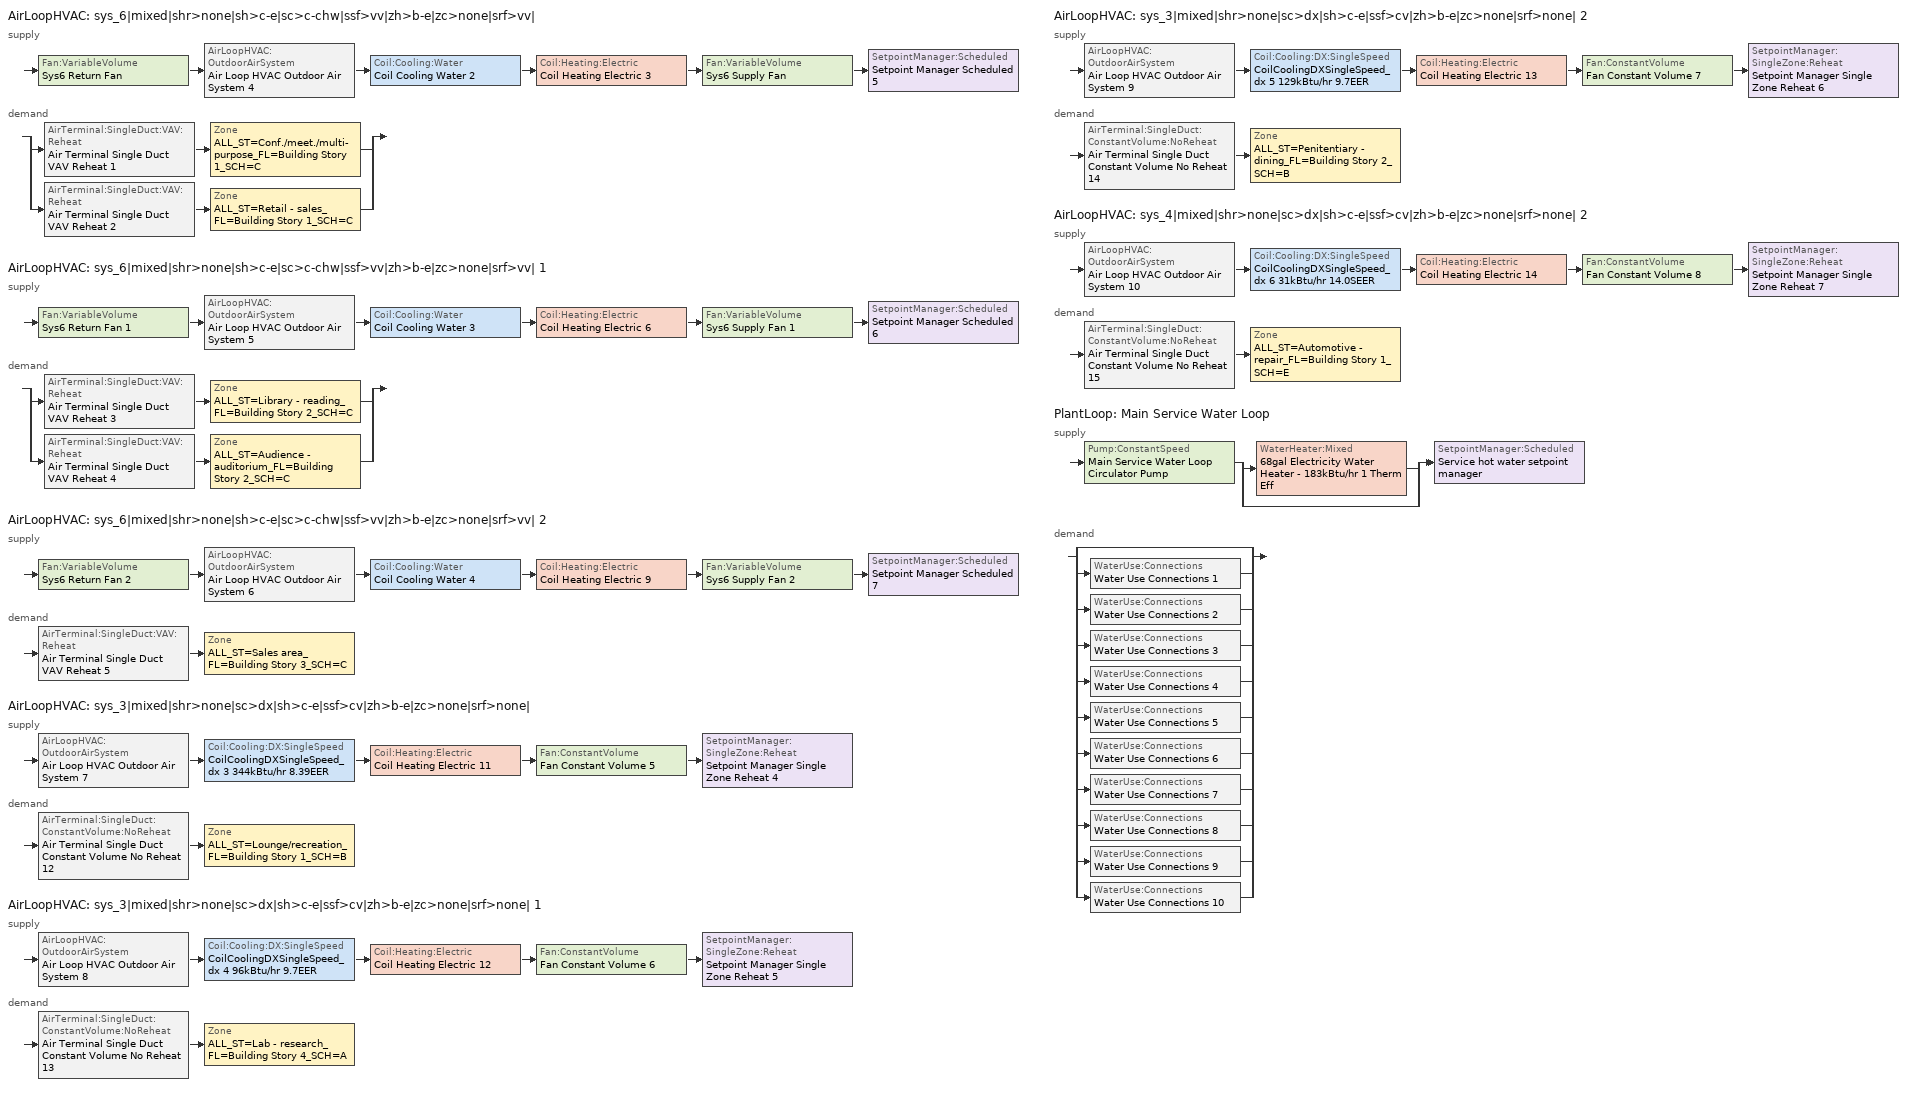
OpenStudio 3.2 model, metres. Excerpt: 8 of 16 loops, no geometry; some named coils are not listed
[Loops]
AirLoopHVAC 'sys_6|mixed|shr>none|sh>c-e|sc>c-chw|ssf>vv|zh>b-e|zc>none|srf>vv|'
 supply: Fan:VariableVolume 'Sys6 Return Fan' > AirLoopHVAC:OutdoorAirSystem 'Air Loop HVAC Outdoor Air System 4' > Coil:Cooling:Water 'Coil Cooling Water 2' > Coil:Heating:Electric 'Coil Heating Electric 3' > Fan:VariableVolume 'Sys6 Supply Fan' > SetpointManager:Scheduled 'Setpoint Manager Scheduled 5'
 demand: split
  | AirTerminal:SingleDuct:VAV:Reheat 'Air Terminal Single Duct VAV Reheat 1' > Zone 'ALL_ST=Conf./meet./multi-purpose_FL=Building Story 1_SCH=C'
  | AirTerminal:SingleDuct:VAV:Reheat 'Air Terminal Single Duct VAV Reheat 2' > Zone 'ALL_ST=Retail - sales_FL=Building Story 1_SCH=C'
AirLoopHVAC 'sys_6|mixed|shr>none|sh>c-e|sc>c-chw|ssf>vv|zh>b-e|zc>none|srf>vv| 1'
 supply: Fan:VariableVolume 'Sys6 Return Fan 1' > AirLoopHVAC:OutdoorAirSystem 'Air Loop HVAC Outdoor Air System 5' > Coil:Cooling:Water 'Coil Cooling Water 3' > Coil:Heating:Electric 'Coil Heating Electric 6' > Fan:VariableVolume 'Sys6 Supply Fan 1' > SetpointManager:Scheduled 'Setpoint Manager Scheduled 6'
 demand: split
  | AirTerminal:SingleDuct:VAV:Reheat 'Air Terminal Single Duct VAV Reheat 3' > Zone 'ALL_ST=Library - reading_FL=Building Story 2_SCH=C'
  | AirTerminal:SingleDuct:VAV:Reheat 'Air Terminal Single Duct VAV Reheat 4' > Zone 'ALL_ST=Audience - auditorium_FL=Building Story 2_SCH=C'
AirLoopHVAC 'sys_6|mixed|shr>none|sh>c-e|sc>c-chw|ssf>vv|zh>b-e|zc>none|srf>vv| 2'
 supply: Fan:VariableVolume 'Sys6 Return Fan 2' > AirLoopHVAC:OutdoorAirSystem 'Air Loop HVAC Outdoor Air System 6' > Coil:Cooling:Water 'Coil Cooling Water 4' > Coil:Heating:Electric 'Coil Heating Electric 9' > Fan:VariableVolume 'Sys6 Supply Fan 2' > SetpointManager:Scheduled 'Setpoint Manager Scheduled 7'
 demand: AirTerminal:SingleDuct:VAV:Reheat 'Air Terminal Single Duct VAV Reheat 5' > Zone 'ALL_ST=Sales area_FL=Building Story 3_SCH=C'
AirLoopHVAC 'sys_3|mixed|shr>none|sc>dx|sh>c-e|ssf>cv|zh>b-e|zc>none|srf>none|'
 supply: AirLoopHVAC:OutdoorAirSystem 'Air Loop HVAC Outdoor Air System 7' > Coil:Cooling:DX:SingleSpeed 'CoilCoolingDXSingleSpeed_dx 3 344kBtu/hr 8.39EER' > Coil:Heating:Electric 'Coil Heating Electric 11' > Fan:ConstantVolume 'Fan Constant Volume 5' > SetpointManager:SingleZone:Reheat 'Setpoint Manager Single Zone Reheat 4'
 demand: AirTerminal:SingleDuct:ConstantVolume:NoReheat 'Air Terminal Single Duct Constant Volume No Reheat 12' > Zone 'ALL_ST=Lounge/recreation_FL=Building Story 1_SCH=B'
AirLoopHVAC 'sys_3|mixed|shr>none|sc>dx|sh>c-e|ssf>cv|zh>b-e|zc>none|srf>none| 1'
 supply: AirLoopHVAC:OutdoorAirSystem 'Air Loop HVAC Outdoor Air System 8' > Coil:Cooling:DX:SingleSpeed 'CoilCoolingDXSingleSpeed_dx 4 96kBtu/hr 9.7EER' > Coil:Heating:Electric 'Coil Heating Electric 12' > Fan:ConstantVolume 'Fan Constant Volume 6' > SetpointManager:SingleZone:Reheat 'Setpoint Manager Single Zone Reheat 5'
 demand: AirTerminal:SingleDuct:ConstantVolume:NoReheat 'Air Terminal Single Duct Constant Volume No Reheat 13' > Zone 'ALL_ST=Lab - research_FL=Building Story 4_SCH=A'
AirLoopHVAC 'sys_3|mixed|shr>none|sc>dx|sh>c-e|ssf>cv|zh>b-e|zc>none|srf>none| 2'
 supply: AirLoopHVAC:OutdoorAirSystem 'Air Loop HVAC Outdoor Air System 9' > Coil:Cooling:DX:SingleSpeed 'CoilCoolingDXSingleSpeed_dx 5 129kBtu/hr 9.7EER' > Coil:Heating:Electric 'Coil Heating Electric 13' > Fan:ConstantVolume 'Fan Constant Volume 7' > SetpointManager:SingleZone:Reheat 'Setpoint Manager Single Zone Reheat 6'
 demand: AirTerminal:SingleDuct:ConstantVolume:NoReheat 'Air Terminal Single Duct Constant Volume No Reheat 14' > Zone 'ALL_ST=Penitentiary - dining_FL=Building Story 2_SCH=B'
AirLoopHVAC 'sys_4|mixed|shr>none|sc>dx|sh>c-e|ssf>cv|zh>b-e|zc>none|srf>none| 2'
 supply: AirLoopHVAC:OutdoorAirSystem 'Air Loop HVAC Outdoor Air System 10' > Coil:Cooling:DX:SingleSpeed 'CoilCoolingDXSingleSpeed_dx 6 31kBtu/hr 14.0SEER' > Coil:Heating:Electric 'Coil Heating Electric 14' > Fan:ConstantVolume 'Fan Constant Volume 8' > SetpointManager:SingleZone:Reheat 'Setpoint Manager Single Zone Reheat 7'
 demand: AirTerminal:SingleDuct:ConstantVolume:NoReheat 'Air Terminal Single Duct Constant Volume No Reheat 15' > Zone 'ALL_ST=Automotive - repair_FL=Building Story 1_SCH=E'
PlantLoop 'Main Service Water Loop'
 supply: Pump:ConstantSpeed 'Main Service Water Loop Circulator Pump' > split
  | WaterHeater:Mixed '68gal Electricity Water Heater - 183kBtu/hr 1 Therm Eff'
  | bypass
  join > SetpointManager:Scheduled 'Service hot water setpoint manager'
 demand: split
  | bypass
  | WaterUse:Connections 'Water Use Connections 1'
  | WaterUse:Connections 'Water Use Connections 2'
  | WaterUse:Connections 'Water Use Connections 3'
  | WaterUse:Connections 'Water Use Connections 4'
  | WaterUse:Connections 'Water Use Connections 5'
  | WaterUse:Connections 'Water Use Connections 6'
  | WaterUse:Connections 'Water Use Connections 7'
  | WaterUse:Connections 'Water Use Connections 8'
  | WaterUse:Connections 'Water Use Connections 9'
  | WaterUse:Connections 'Water Use Connections 10'
[Sizing:Zone] Zone Cooling Design Supply Air Temperature Input Method=TemperatureDifference; Zone Cooling Design Supply Air Temperature {C}=14; Zone Cooling Design Supply Air Temperature Difference {deltaC}=11; Zone Heating Design Supply Air Temperature Input Method=TemperatureDifference; Zone Heating Design Supply Air Temperature {C}=40; Zone Heating Design Supply Air Temperature Difference {deltaC}=21; Zone Cooling Design Supply Air Humidity Ratio {kg-H2O/kg-air}=0.0085; Zone Heating Design Supply Air Humidity Ratio {kg-H2O/kg-air}=0.008; Zone Heating Sizing Factor=1.3; Zone Cooling Sizing Factor=1.1; Cooling Design Air Flow Method=DesignDay; Heating Design Air Flow Method=DesignDay; Account for Dedicated Outdoor Air System=No; Dedicated Outdoor Air System Control Strategy=NeutralSupplyAir; Dedicated Outdoor Air Low Setpoint Temperature for Design {C}=autosize; Dedicated Outdoor Air High Setpoint Temperature for Design {C}=autosize
ALL_ST=Retail - sales_FL=Building Story 1_SCH=C; ALL_ST=Lounge/recreation_FL=Building Story 1_SCH=B; ALL_ST=Automotive - repair_FL=Building Story 1_SCH=E; ALL_ST=Sales area_FL=Building Story 3_SCH=C; ALL_ST=Conf./meet./multi-purpose_FL=Building Story 1_SCH=C; ALL_ST=Lab - research_FL=Building Story 4_SCH=A; ALL_ST=Library - reading_FL=Building Story 2_SCH=C; ALL_ST=Penitentiary - dining_FL=Building Story 2_SCH=B; ALL_ST=Audience - auditorium_FL=Building Story 2_SCH=C
[Zone equipment]
ALL_ST=Retail - sales_FL=Building Story 1_SCH=C: Zone HVAC Baseboard Convective Electric 12, Air Terminal Single Duct VAV Reheat 2
ALL_ST=Lounge/recreation_FL=Building Story 1_SCH=B: Zone HVAC Baseboard Convective Electric 16, Air Terminal Single Duct Constant Volume No Reheat 12
ALL_ST=Automotive - repair_FL=Building Story 1_SCH=E: Zone HVAC Baseboard Convective Electric 19, Air Terminal Single Duct Constant Volume No Reheat 15
ALL_ST=Sales area_FL=Building Story 3_SCH=C: Zone HVAC Baseboard Convective Electric 15, Air Terminal Single Duct VAV Reheat 5
ALL_ST=Conf./meet./multi-purpose_FL=Building Story 1_SCH=C: Zone HVAC Baseboard Convective Electric 11, Air Terminal Single Duct VAV Reheat 1
ALL_ST=Lab - research_FL=Building Story 4_SCH=A: Zone HVAC Baseboard Convective Electric 17, Air Terminal Single Duct Constant Volume No Reheat 13
ALL_ST=Library - reading_FL=Building Story 2_SCH=C: Zone HVAC Baseboard Convective Electric 13, Air Terminal Single Duct VAV Reheat 3
ALL_ST=Penitentiary - dining_FL=Building Story 2_SCH=B: Zone HVAC Baseboard Convective Electric 18, Air Terminal Single Duct Constant Volume No Reheat 14
ALL_ST=Audience - auditorium_FL=Building Story 2_SCH=C: Zone HVAC Baseboard Convective Electric 14, Air Terminal Single Duct VAV Reheat 4
[PlantLoop]
Main Service Water Loop: Glycol Concentration=0; Maximum Loop Temperature {C}=60; Minimum Loop Temperature {C}=10; Plant Loop Volume {m3}=Autocalculate; Load Distribution Scheme=Optimal
[Sizing:Plant]
Main Service Water Loop: Loop Type=Heating; Design Loop Exit Temperature {C}=60; Loop Design Temperature Difference {deltaC}=5; Sizing Option=NonCoincident; Zone Timesteps in Averaging Window=1; Coincident Sizing Factor Mode=None
[AirLoopHVAC] Design Supply Air Flow Rate {m3/s}=autosize; Design Return Air Flow Fraction of Supply Air Flow=1
Name | Availability Schedule
sys_6|mixed|shr>none|sh>c-e|sc>c-chw|ssf>vv|zh>b-e|zc>none|srf>vv| | sys_6|mixed|shr>none|sh>c-e|sc>c-chw|ssf>vv|zh>b-e|zc>none|srf>vv| Occ Sch
sys_6|mixed|shr>none|sh>c-e|sc>c-chw|ssf>vv|zh>b-e|zc>none|srf>vv| 1 | sys_6|mixed|shr>none|sh>c-e|sc>c-chw|ssf>vv|zh>b-e|zc>none|srf>vv| 1 Occ Sch
sys_6|mixed|shr>none|sh>c-e|sc>c-chw|ssf>vv|zh>b-e|zc>none|srf>vv| 2 | sys_6|mixed|shr>none|sh>c-e|sc>c-chw|ssf>vv|zh>b-e|zc>none|srf>vv| 2 Occ Sch
sys_3|mixed|shr>none|sc>dx|sh>c-e|ssf>cv|zh>b-e|zc>none|srf>none| | sys_3|mixed|shr>none|sc>dx|sh>c-e|ssf>cv|zh>b-e|zc>none|srf>none| Occ Sch
sys_3|mixed|shr>none|sc>dx|sh>c-e|ssf>cv|zh>b-e|zc>none|srf>none| 1 | sys_3|mixed|shr>none|sc>dx|sh>c-e|ssf>cv|zh>b-e|zc>none|srf>none| 1 Occ Sch
sys_3|mixed|shr>none|sc>dx|sh>c-e|ssf>cv|zh>b-e|zc>none|srf>none| 2 | sys_3|mixed|shr>none|sc>dx|sh>c-e|ssf>cv|zh>b-e|zc>none|srf>none| 2 Occ Sch
sys_4|mixed|shr>none|sc>dx|sh>c-e|ssf>cv|zh>b-e|zc>none|srf>none| 2 | sys_4|mixed|shr>none|sc>dx|sh>c-e|ssf>cv|zh>b-e|zc>none|srf>none| 2 Occ Sch
[Sizing:System] Type of Load to Size On=Sensible; Design Outdoor Air Flow Rate {m3/s}=Autosize; Preheat Design Temperature {C}=7; Preheat Design Humidity Ratio {kg-H2O/kg-Air}=0.008; Precool Design Humidity Ratio {kg-H2O/kg-Air}=0.008; Central Cooling Design Supply Air Temperature {C}=13; Sizing Option=NonCoincident; 100% Outdoor Air in Cooling=No; 100% Outdoor Air in Heating=No; Central Cooling Design Supply Air Humidity Ratio {kg-H2O/kg-Air}=0.0085; Central Heating Design Supply Air Humidity Ratio {kg-H2O/kg-Air}=0.008; Cooling Design Air Flow Method=DesignDay; Cooling Design Air Flow Rate {m3/s}=0; Heating Design Air Flow Method=DesignDay; Heating Design Air Flow Rate {m3/s}=0; System Outdoor Air Method=ZoneSum; Zone Maximum Outdoor Air Fraction=1; Cooling Supply Air Flow Rate Per Floor Area {m3/s-m2}=0.00996765; Cooling Fraction of Autosized Cooling Supply Air Flow Rate=1; Cooling Supply Air Flow Rate Per Unit Cooling Capacity {m3/s-W}=3.94755e-05; Heating Supply Air Flow Rate Per Floor Area {m3/s-m2}=0.00996765; Heating Fraction of Autosized Heating Supply Air Flow Rate=1; Heating Fraction of Autosized Cooling Supply Air Flow Rate=1; Heating Supply Air Flow Rate Per Unit Heating Capacity {m3/s-W}=3.15882e-05; Cooling Design Capacity Method=CoolingDesignCapacity; Cooling Design Capacity {W}=autosize; Cooling Design Capacity Per Floor Area {W/m2}=234.7; Fraction of Autosized Cooling Design Capacity=1; Heating Design Capacity Method=HeatingDesignCapacity; Heating Design Capacity {W}=autosize; Heating Design Capacity Per Floor Area {W/m2}=157; Fraction of Autosized Heating Design Capacity=1; Central Cooling Capacity Control Method=OnOff
Name | Central Heating Maximum System Air Flow Ratio | Precool Design Temperature {C} | Central Heating Design Supply Air Temperature {C}
sys_6|mixed|shr>none|sh>c-e|sc>c-chw|ssf>vv|zh>b-e|zc>none|srf>vv|; sys_6|mixed|shr>none|sh>c-e|sc>c-chw|ssf>vv|zh>b-e|zc>none|srf>vv| 1; sys_6|mixed|shr>none|sh>c-e|sc>c-chw|ssf>vv|zh>b-e|zc>none|srf>vv| 2 | 0.3 | 12.8 | 13.1
sys_3|mixed|shr>none|sc>dx|sh>c-e|ssf>cv|zh>b-e|zc>none|srf>none|; sys_3|mixed|shr>none|sc>dx|sh>c-e|ssf>cv|zh>b-e|zc>none|srf>none| 1; sys_3|mixed|shr>none|sc>dx|sh>c-e|ssf>cv|zh>b-e|zc>none|srf>none| 2; sys_4|mixed|shr>none|sc>dx|sh>c-e|ssf>cv|zh>b-e|zc>none|srf>none| 2 | 1 | 13 | 43
[Fan:ConstantVolume] Availability Schedule=Always On Discrete; Fan Total Efficiency=0.39975; Pressure Rise {Pa}=640; Maximum Flow Rate {m3/s}=AutoSize; Motor Efficiency=0.615
Fan Constant Volume 5; Fan Constant Volume 6; Fan Constant Volume 7; Fan Constant Volume 8
[Coil:Cooling:DX:SingleSpeed] Availability Schedule=Always On Discrete; Rated Total Cooling Capacity {W}=autosize; Rated Sensible Heat Ratio=autosize; Rated Air Flow Rate {m3/s}=autosize; Rated Evaporator Fan Power Per Volume Flow Rate {W/(m3/s)}=773.3; Total Cooling Capacity Function of Temperature Curve=DXCOOL-NECB2011-REF-CAPFT; Total Cooling Capacity Function of Flow Fraction Curve=DXCOOL-NECB2011-REF-CAPFFLOW; Energy Input Ratio Function of Temperature Curve=DXCOOL-NECB2011-REF-COOLEIRFT; Energy Input Ratio Function of Flow Fraction Curve=DXCOOL-NECB2011-REF-COOLEIRFFLOW; Part Load Fraction Correlation Curve=DXCOOL-NECB2011-REF-COOLPLFFPLR; Minimum Outdoor Dry-Bulb Temperature for Compressor Operation {C}=-25; Condenser Type=AirCooled; Evaporative Condenser Effectiveness=0; Evaporative Condenser Air Flow Rate {m3/s}=Autosize; Evaporative Condenser Pump Rated Power Consumption {W}=Autosize; Crankcase Heater Capacity {W}=0; Maximum Outdoor Dry-Bulb Temperature for Crankcase Heater Operation {C}=0; Basin Heater Capacity {W/K}=0; Basin Heater Setpoint Temperature {C}=10
Name | Rated COP {W/W}
CoilCoolingDXSingleSpeed_dx 3 344kBtu/hr 8.39EER | 2.92983
CoilCoolingDXSingleSpeed_dx 4 96kBtu/hr 9.7EER; CoilCoolingDXSingleSpeed_dx 5 129kBtu/hr 9.7EER | 3.36599
CoilCoolingDXSingleSpeed_dx 6 31kBtu/hr 14.0SEER | 4.11713
[Coil:Heating:Electric] Availability Schedule=Always On Discrete
Coil Heating Electric 3; Coil Heating Electric 4; Coil Heating Electric 5; Coil Heating Electric 6; Coil Heating Electric 7; Coil Heating Electric 8; Coil Heating Electric 9; Coil Heating Electric 10; Coil Heating Electric 11; Coil Heating Electric 12; Coil Heating Electric 13; Coil Heating Electric 14
[Controller:OutdoorAir] Minimum Outdoor Air Flow Rate {m3/s}=autosize; Maximum Outdoor Air Flow Rate {m3/s}=Autosize; Economizer Control Action Type=ModulateFlow; Lockout Type=NoLockout; Minimum Limit Type=FixedMinimum; High Humidity Control=No; Heat Recovery Bypass Control Type=BypassWhenWithinEconomizerLimits
Name | Economizer Control Type | Minimum Outdoor Air Schedule | Controller Mechanical Ventilation | Economizer Maximum Limit Dry-Bulb Temperature {C} | Economizer Maximum Limit Enthalpy {J/kg} | Economizer Minimum Limit Dry-Bulb Temperature {C}
Controller Outdoor Air 4 | DifferentialEnthalpy | sys_6|mixed|shr>none|sh>c-e|sc>c-chw|ssf>vv|zh>b-e|zc>none|srf>vv| Occ Sch | Controller Mechanical Ventilation 4
Controller Outdoor Air 5 | DifferentialEnthalpy | sys_6|mixed|shr>none|sh>c-e|sc>c-chw|ssf>vv|zh>b-e|zc>none|srf>vv| 1 Occ Sch | Controller Mechanical Ventilation 5
Controller Outdoor Air 6 | NoEconomizer | sys_6|mixed|shr>none|sh>c-e|sc>c-chw|ssf>vv|zh>b-e|zc>none|srf>vv| 2 Occ Sch | Controller Mechanical Ventilation 6 | 28 | 64000 | -100
Controller Outdoor Air 7 | DifferentialEnthalpy | sys_3|mixed|shr>none|sc>dx|sh>c-e|ssf>cv|zh>b-e|zc>none|srf>none| Occ Sch | Controller Mechanical Ventilation 7
Controller Outdoor Air 8 | DifferentialEnthalpy | sys_3|mixed|shr>none|sc>dx|sh>c-e|ssf>cv|zh>b-e|zc>none|srf>none| 1 Occ Sch | Controller Mechanical Ventilation 8
Controller Outdoor Air 9 | DifferentialEnthalpy | sys_3|mixed|shr>none|sc>dx|sh>c-e|ssf>cv|zh>b-e|zc>none|srf>none| 2 Occ Sch | Controller Mechanical Ventilation 9
Controller Outdoor Air 10 | NoEconomizer | sys_4|mixed|shr>none|sc>dx|sh>c-e|ssf>cv|zh>b-e|zc>none|srf>none| 2 Occ Sch | Controller Mechanical Ventilation 10 | 28 | 64000 | -100
[Controller:MechanicalVentilation] Availability Schedule=Always On Discrete; System Outdoor Air Method=ZoneSum
Controller Mechanical Ventilation 4; Controller Mechanical Ventilation 5; Controller Mechanical Ventilation 6; Controller Mechanical Ventilation 7; Controller Mechanical Ventilation 8; Controller Mechanical Ventilation 9; Controller Mechanical Ventilation 10
[AirLoopHVAC:OutdoorAirSystem]
Name | Controller
Air Loop HVAC Outdoor Air System 4 | Controller Outdoor Air 4
Air Loop HVAC Outdoor Air System 5 | Controller Outdoor Air 5
Air Loop HVAC Outdoor Air System 6 | Controller Outdoor Air 6
Air Loop HVAC Outdoor Air System 7 | Controller Outdoor Air 7
Air Loop HVAC Outdoor Air System 8 | Controller Outdoor Air 8
Air Loop HVAC Outdoor Air System 9 | Controller Outdoor Air 9
Air Loop HVAC Outdoor Air System 10 | Controller Outdoor Air 10
[SetpointManager:SingleZone:Reheat] Minimum Supply Air Temperature {C}=13; Maximum Supply Air Temperature {C}=43
Name | Control Zone
Setpoint Manager Single Zone Reheat 4 | ALL_ST=Lounge/recreation_FL=Building Story 1_SCH=B
Setpoint Manager Single Zone Reheat 5 | ALL_ST=Lab - research_FL=Building Story 4_SCH=A
Setpoint Manager Single Zone Reheat 6 | ALL_ST=Penitentiary - dining_FL=Building Story 2_SCH=B
Setpoint Manager Single Zone Reheat 7 | ALL_ST=Automotive - repair_FL=Building Story 1_SCH=E
[ZoneHVAC:Baseboard:Convective:Electric] Availability Schedule=Always On Discrete; Nominal Capacity {W}=autosize; Efficiency=1
Zone HVAC Baseboard Convective Electric 11; Zone HVAC Baseboard Convective Electric 12; Zone HVAC Baseboard Convective Electric 13; Zone HVAC Baseboard Convective Electric 14; Zone HVAC Baseboard Convective Electric 15; Zone HVAC Baseboard Convective Electric 16; Zone HVAC Baseboard Convective Electric 17; Zone HVAC Baseboard Convective Electric 18; Zone HVAC Baseboard Convective Electric 19
[AirTerminal:SingleDuct:ConstantVolume:NoReheat] Availability Schedule=Always On Discrete; Maximum Air Flow Rate {m3/s}=AutoSize
Air Terminal Single Duct Constant Volume No Reheat 12; Air Terminal Single Duct Constant Volume No Reheat 13; Air Terminal Single Duct Constant Volume No Reheat 14; Air Terminal Single Duct Constant Volume No Reheat 15
[SetpointManager:Scheduled] Control Variable=Temperature
Name | Schedule
Setpoint Manager Scheduled 5 | Supply Air Temp
Setpoint Manager Scheduled 6 | Supply Air Temp 1
Setpoint Manager Scheduled 7 | Supply Air Temp 2
Service hot water setpoint manager | Service Water Loop Temp - 140F
[Pump:ConstantSpeed]
Main Service Water Loop Circulator Pump: Rated Flow Rate {m3/s}=autosize; Rated Pump Head {Pa}=145771; Rated Power Consumption {W}=autosize; Motor Efficiency=0.7; Fraction of Motor Inefficiencies to Fluid Stream=0; Pump Control Type=Intermittent; Design Power Sizing Method=PowerPerFlowPerPressure; Design Electric Power per Unit Flow Rate {W/(m3/s)}=348701.1; Design Shaft Power per Unit Flow Rate per Unit Head {W-s/m3-Pa}=1.28205
[Fan:VariableVolume] Availability Schedule=Always On Discrete; Maximum Flow Rate {m3/s}=Autosize; Fan Power Minimum Flow Rate Input Method=Fraction; Fan Power Minimum Flow Fraction=0.68; Fan Power Minimum Air Flow Rate {m3/s}=0; Motor In Airstream Fraction=1; Fan Power Coefficient 1=-2.4176; Fan Power Coefficient 2=9.5874; Fan Power Coefficient 3=-11.559; Fan Power Coefficient 4=5.4009; Fan Power Coefficient 5=0
Name | Fan Total Efficiency | Pressure Rise {Pa} | Motor Efficiency
Sys6 Supply Fan; Sys6 Supply Fan 1; Sys6 Supply Fan 2 | 0.549965 | 1000 | 0.8461
Sys6 Return Fan; Sys6 Return Fan 1; Sys6 Return Fan 2 | 0.299975 | 250 | 0.4615
[AirTerminal:SingleDuct:VAV:Reheat] Availability Schedule=Always On Discrete; Maximum Air Flow Rate {m3/s}=AutoSize; Zone Minimum Air Flow Input Method=Constant; Constant Minimum Air Flow Fraction=0.3; Maximum Hot Water or Steam Flow Rate {m3/s}=AutoSize; Minimum Hot Water or Steam Flow Rate {m3/s}=0; Convergence Tolerance=0.001; Damper Heating Action=Normal; Maximum Flow per Zone Floor Area During Reheat {m3/s-m2}=AutoSize; Maximum Reheat Air Temperature {C}=43; Control For Outdoor Air=No
Name | Fixed Minimum Air Flow Rate {m3/s} | Reheat Coil | Maximum Flow Fraction During Reheat
Air Terminal Single Duct VAV Reheat 1 | 0.9 | Coil Heating Electric 4 | 0.5
Air Terminal Single Duct VAV Reheat 2 | 0.6 | Coil Heating Electric 5 | 0.5
Air Terminal Single Duct VAV Reheat 3 | 0.8 | Coil Heating Electric 7 | 0.5
Air Terminal Single Duct VAV Reheat 4 | 0.6 | Coil Heating Electric 8 | 0.5
Air Terminal Single Duct VAV Reheat 5 | 0.6 | Coil Heating Electric 10 | AutoSize
[WaterHeater:Mixed]
68gal Electricity Water Heater - 183kBtu/hr 1 Therm Eff: Tank Volume {m3}=0.256093; Setpoint Temperature Schedule=Service Water Loop Temp - 140F; Deadband Temperature Difference {deltaC}=2; Maximum Temperature Limit {C}=60; Heater Control Type=Cycle; Heater Maximum Capacity {W}=53540.1; Heater Fuel Type=Electricity; Heater Thermal Efficiency=1; Off Cycle Parasitic Fuel Consumption Rate {W}=39.0677; Off Cycle Parasitic Fuel Type=Electricity; Off Cycle Parasitic Heat Fraction to Tank=0.8; On Cycle Parasitic Fuel Consumption Rate {W}=39.0677; On Cycle Parasitic Fuel Type=Electricity; On Cycle Parasitic Heat Fraction to Tank=0; Ambient Temperature Indicator=Schedule; Ambient Temperature Schedule=Water Heater Ambient Temp Schedule - 70.0f; Off Cycle Loss Coefficient to Ambient Temperature {W/K}=2.32021; On Cycle Loss Coefficient to Ambient Temperature {W/K}=2.32021; Use Side Effectiveness=1; Source Side Effectiveness=1; Use Side Design Flow Rate {m3/s}=autosize; Source Side Design Flow Rate {m3/s}=autosize; Indirect Water Heating Recovery Time {hr}=1.5; Source Side Flow Control Mode=IndirectHeatPrimarySetpoint
[WaterHeater:Sizing]
68gal Electricity Water Heater - 183kBtu/hr 1 Therm Eff: Design Mode=PeakDraw; Time Storage Can Meet Peak Draw {hr}=0.538503; Time for Tank Recovery {hr}=0; Nominal Tank Volume for Autosizing Plant Connections {m3}=1
[WaterUse:Connections] Drain Water Heat Exchanger Type=None; Drain Water Heat Exchanger Destination=Plant
Name | Water Use Equipment Name 1
Water Use Connections 1 | Space 00 Service Water Use 0.02gal/min
Water Use Connections 2 | Space 10 Service Water Use 0.02gal/min
Water Use Connections 3 | Space 11 Service Water Use 0.35gal/min
Water Use Connections 4 | Space 16 Service Water Use 0.03gal/min
Water Use Connections 5 | Space 17 Service Water Use 0.2gal/min
Water Use Connections 6 | Space 22 Service Water Use 0.15gal/min
Water Use Connections 7 | Space 23 Service Water Use 0.15gal/min
Water Use Connections 8 | Space 24 Service Water Use 0.31gal/min
Water Use Connections 9 | Space 30 Service Water Use 0.03gal/min
Water Use Connections 10 | Space 40 Service Water Use 0.23gal/min
[WaterUse:Equipment:Definition]
Name | Peak Flow Rate {m3/s} | Target Temperature Schedule | Sensible Fraction Schedule | Latent Fraction Schedule
Space 00 Service Water Use Def 0.02gal/min | 1.05027e-06 | Schedule Ruleset 5 | Schedule Ruleset 3 | Schedule Ruleset 4
Space 10 Service Water Use Def 0.02gal/min | 1.57228e-06 | Schedule Ruleset 8 | Schedule Ruleset 6 | Schedule Ruleset 7
Space 11 Service Water Use Def 0.35gal/min | 2.18336e-05 | Schedule Ruleset 11 | Schedule Ruleset 9 | Schedule Ruleset 10
Space 16 Service Water Use Def 0.03gal/min | 2.1447e-06 | Schedule Ruleset 14 | Schedule Ruleset 12 | Schedule Ruleset 13
Space 17 Service Water Use Def 0.2gal/min | 1.29174e-05 | Schedule Ruleset 17 | Schedule Ruleset 15 | Schedule Ruleset 16
Space 22 Service Water Use Def 0.15gal/min | 9.68271e-06 | Schedule Ruleset 20 | Schedule Ruleset 18 | Schedule Ruleset 19
Space 23 Service Water Use Def 0.15gal/min | 9.6408e-06 | Schedule Ruleset 23 | Schedule Ruleset 21 | Schedule Ruleset 22
Space 24 Service Water Use Def 0.31gal/min | 1.93289e-05 | Schedule Ruleset 26 | Schedule Ruleset 24 | Schedule Ruleset 25
Space 30 Service Water Use Def 0.03gal/min | 2.1447e-06 | Schedule Ruleset 29 | Schedule Ruleset 27 | Schedule Ruleset 28
Space 40 Service Water Use Def 0.23gal/min | 1.45241e-05 | Schedule Ruleset 32 | Schedule Ruleset 30 | Schedule Ruleset 31
[WaterUse:Equipment]
Name | Water Use Equipment Definition | Space | Flow Rate Fraction Schedule
Space 00 Service Water Use 0.02gal/min | Space 00 Service Water Use Def 0.02gal/min | Space 00 | NECB-A-Service Water Heating
Space 10 Service Water Use 0.02gal/min | Space 10 Service Water Use Def 0.02gal/min | Space 10 | NECB-E-Service Water Heating
Space 11 Service Water Use 0.35gal/min | Space 11 Service Water Use Def 0.35gal/min | Space 11 | NECB-C-Service Water Heating
Space 16 Service Water Use 0.03gal/min | Space 16 Service Water Use Def 0.03gal/min | Space 16 | NECB-C-Service Water Heating
Space 17 Service Water Use 0.2gal/min | Space 17 Service Water Use Def 0.2gal/min | Space 17 | NECB-B-Service Water Heating
Space 22 Service Water Use 0.15gal/min | Space 22 Service Water Use Def 0.15gal/min | Space 22 | NECB-C-Service Water Heating
Space 23 Service Water Use 0.15gal/min | Space 23 Service Water Use Def 0.15gal/min | Space 23 | NECB-C-Service Water Heating
Space 24 Service Water Use 0.31gal/min | Space 24 Service Water Use Def 0.31gal/min | Space 24 | NECB-B-Service Water Heating
Space 30 Service Water Use 0.03gal/min | Space 30 Service Water Use Def 0.03gal/min | Space 30 | NECB-C-Service Water Heating
Space 40 Service Water Use 0.23gal/min | Space 40 Service Water Use Def 0.23gal/min | Space 40 | NECB-A-Service Water Heating
[Schedule:Ruleset]
Supply Air Temp: Default Day Schedule=Supply Air Temp Default
Supply Air Temp 1: Default Day Schedule=Supply Air Temp Default 1
Supply Air Temp 2: Default Day Schedule=Supply Air Temp Default 2
Service Water Loop Temp - 140F: Default Day Schedule=Service Water Loop Temp - 140F Default
Water Heater Ambient Temp Schedule - 70.0f: Default Day Schedule=Water Heater Ambient Temp Schedule - 70.0f Default
Schedule Ruleset 3: Default Day Schedule=Schedule Day 11
Schedule Ruleset 4: Default Day Schedule=Schedule Day 12
Schedule Ruleset 5: Default Day Schedule=Schedule Day 13
NECB-A-Service Water Heating: Default Day Schedule=NECB-A-Service Water Heating Default
Schedule Ruleset 6: Default Day Schedule=Schedule Day 14
Schedule Ruleset 7: Default Day Schedule=Schedule Day 15
Schedule Ruleset 8: Default Day Schedule=Schedule Day 16
NECB-E-Service Water Heating: Default Day Schedule=NECB-E-Service Water Heating Default
Schedule Ruleset 9: Default Day Schedule=Schedule Day 17
Schedule Ruleset 10: Default Day Schedule=Schedule Day 18
Schedule Ruleset 11: Default Day Schedule=Schedule Day 19
NECB-C-Service Water Heating: Default Day Schedule=NECB-C-Service Water Heating Default
Schedule Ruleset 12: Default Day Schedule=Schedule Day 20
Schedule Ruleset 13: Default Day Schedule=Schedule Day 21
Schedule Ruleset 14: Default Day Schedule=Schedule Day 22
Schedule Ruleset 15: Default Day Schedule=Schedule Day 23
Schedule Ruleset 16: Default Day Schedule=Schedule Day 24
Schedule Ruleset 17: Default Day Schedule=Schedule Day 25
NECB-B-Service Water Heating: Default Day Schedule=NECB-B-Service Water Heating Default
Schedule Ruleset 18: Default Day Schedule=Schedule Day 26
Schedule Ruleset 19: Default Day Schedule=Schedule Day 27
Schedule Ruleset 20: Default Day Schedule=Schedule Day 28
Schedule Ruleset 21: Default Day Schedule=Schedule Day 29
Schedule Ruleset 22: Default Day Schedule=Schedule Day 30
Schedule Ruleset 23: Default Day Schedule=Schedule Day 31
Schedule Ruleset 24: Default Day Schedule=Schedule Day 32
Schedule Ruleset 25: Default Day Schedule=Schedule Day 33
Schedule Ruleset 26: Default Day Schedule=Schedule Day 34
Schedule Ruleset 27: Default Day Schedule=Schedule Day 35
Schedule Ruleset 28: Default Day Schedule=Schedule Day 36
Schedule Ruleset 29: Default Day Schedule=Schedule Day 37
Schedule Ruleset 30: Default Day Schedule=Schedule Day 38
Schedule Ruleset 31: Default Day Schedule=Schedule Day 39
Schedule Ruleset 32: Default Day Schedule=Schedule Day 40
sys_3|mixed|shr>none|sc>dx|sh>c-e|ssf>cv|zh>b-e|zc>none|srf>none| Occ Sch: Default Day Schedule=sys_3|mixed|shr>none|sc>dx|sh>c-e|ssf>cv|zh>b-e|zc>none|srf>none| Occ Sch Default; Summer Design Day Schedule=sys_3|mixed|shr>none|sc>dx|sh>c-e|ssf>cv|zh>b-e|zc>none|srf>none| Occ Sch Summer Design Day; Winter Design Day Schedule=sys_3|mixed|shr>none|sc>dx|sh>c-e|ssf>cv|zh>b-e|zc>none|srf>none| Occ Sch Winter Design Day
sys_3|mixed|shr>none|sc>dx|sh>c-e|ssf>cv|zh>b-e|zc>none|srf>none| 1 Occ Sch: Default Day Schedule=sys_3|mixed|shr>none|sc>dx|sh>c-e|ssf>cv|zh>b-e|zc>none|srf>none| 1 Occ Sch Default; Summer Design Day Schedule=sys_3|mixed|shr>none|sc>dx|sh>c-e|ssf>cv|zh>b-e|zc>none|srf>none| 1 Occ Sch Summer Design Day; Winter Design Day Schedule=sys_3|mixed|shr>none|sc>dx|sh>c-e|ssf>cv|zh>b-e|zc>none|srf>none| 1 Occ Sch Winter Design Day
sys_3|mixed|shr>none|sc>dx|sh>c-e|ssf>cv|zh>b-e|zc>none|srf>none| 2 Occ Sch: Default Day Schedule=sys_3|mixed|shr>none|sc>dx|sh>c-e|ssf>cv|zh>b-e|zc>none|srf>none| 2 Occ Sch Default; Summer Design Day Schedule=sys_3|mixed|shr>none|sc>dx|sh>c-e|ssf>cv|zh>b-e|zc>none|srf>none| 2 Occ Sch Summer Design Day; Winter Design Day Schedule=sys_3|mixed|shr>none|sc>dx|sh>c-e|ssf>cv|zh>b-e|zc>none|srf>none| 2 Occ Sch Winter Design Day
sys_4|mixed|shr>none|sc>dx|sh>c-e|ssf>cv|zh>b-e|zc>none|srf>none| 2 Occ Sch: Default Day Schedule=sys_4|mixed|shr>none|sc>dx|sh>c-e|ssf>cv|zh>b-e|zc>none|srf>none| 2 Occ Sch Default; Summer Design Day Schedule=sys_4|mixed|shr>none|sc>dx|sh>c-e|ssf>cv|zh>b-e|zc>none|srf>none| 2 Occ Sch Summer Design Day; Winter Design Day Schedule=sys_4|mixed|shr>none|sc>dx|sh>c-e|ssf>cv|zh>b-e|zc>none|srf>none| 2 Occ Sch Winter Design Day
sys_6|mixed|shr>none|sh>c-e|sc>c-chw|ssf>vv|zh>b-e|zc>none|srf>vv| Occ Sch: Default Day Schedule=sys_6|mixed|shr>none|sh>c-e|sc>c-chw|ssf>vv|zh>b-e|zc>none|srf>vv| Occ Sch Default; Summer Design Day Schedule=sys_6|mixed|shr>none|sh>c-e|sc>c-chw|ssf>vv|zh>b-e|zc>none|srf>vv| Occ Sch Summer Design Day; Winter Design Day Schedule=sys_6|mixed|shr>none|sh>c-e|sc>c-chw|ssf>vv|zh>b-e|zc>none|srf>vv| Occ Sch Winter Design Day
sys_6|mixed|shr>none|sh>c-e|sc>c-chw|ssf>vv|zh>b-e|zc>none|srf>vv| 1 Occ Sch: Default Day Schedule=sys_6|mixed|shr>none|sh>c-e|sc>c-chw|ssf>vv|zh>b-e|zc>none|srf>vv| 1 Occ Sch Default; Summer Design Day Schedule=sys_6|mixed|shr>none|sh>c-e|sc>c-chw|ssf>vv|zh>b-e|zc>none|srf>vv| 1 Occ Sch Summer Design Day; Winter Design Day Schedule=sys_6|mixed|shr>none|sh>c-e|sc>c-chw|ssf>vv|zh>b-e|zc>none|srf>vv| 1 Occ Sch Winter Design Day
sys_6|mixed|shr>none|sh>c-e|sc>c-chw|ssf>vv|zh>b-e|zc>none|srf>vv| 2 Occ Sch: Default Day Schedule=sys_6|mixed|shr>none|sh>c-e|sc>c-chw|ssf>vv|zh>b-e|zc>none|srf>vv| 2 Occ Sch Default; Summer Design Day Schedule=sys_6|mixed|shr>none|sh>c-e|sc>c-chw|ssf>vv|zh>b-e|zc>none|srf>vv| 2 Occ Sch Summer Design Day; Winter Design Day Schedule=sys_6|mixed|shr>none|sh>c-e|sc>c-chw|ssf>vv|zh>b-e|zc>none|srf>vv| 2 Occ Sch Winter Design Day
[Schedule:Day]
Supply Air Temp Default; Supply Air Temp Default 1; Supply Air Temp Default 2: 24, 0, 13
Service Water Loop Temp - 140F Default; Schedule Day 13; Schedule Day 16; Schedule Day 19; Schedule Day 22; Schedule Day 25; Schedule Day 28; Schedule Day 31; Schedule Day 34; Schedule Day 37; Schedule Day 40: 24, 0, 60
Water Heater Ambient Temp Schedule - 70.0f Default: 24, 0, 21.1111
Schedule Day 11; Schedule Day 14; Schedule Day 17; Schedule Day 20; Schedule Day 23; Schedule Day 26; Schedule Day 29; Schedule Day 32; Schedule Day 35; Schedule Day 38: 24, 0, 0.2
Schedule Day 12; NECB-A-Service Water Heating Sat Day; NECB-A-Service Water Heating Sun|Hol Day; Schedule Day 15; NECB-E-Service Water Heating Sun|Hol Day; Schedule Day 18; Schedule Day 21; Schedule Day 24; Schedule Day 27; Schedule Day 30; Schedule Day 33; Schedule Day 36; Schedule Day 39: 24, 0, 0.05
NECB-A-Service Water Heating Default; NECB-A-Service Water Heating Default|Wkdy Day: 7, 0, 0.05, 8, 0, 0.1, 10, 0, 0.5, 16, 0, 0.9, 17, 0, 0.7, 18, 0, 0.5, 19, 0, 0.3, 22, 0, 0.2, 24, 0, 0.05
NECB-E-Service Water Heating Default; NECB-E-Service Water Heating Default|Wkdy Day: 8, 0, 0.05, 9, 0, 0.1, 10, 0, 0.4, 12, 0, 0.5, 13, 0, 0.7, 14, 0, 0.9, 15, 0, 0.8, 16, 0, 0.7, 17, 0, 0.8, 18, 0, 0.3, 24, 0, 0.05
NECB-E-Service Water Heating Sat Day: 10, 0, 0.05, 12, 0, 0.2, 13, 0, 0.4, 16, 0, 0.2, 24, 0, 0.05
NECB-C-Service Water Heating Default; NECB-C-Service Water Heating Default|Wkdy Day: 8, 0, 0.05, 9, 0, 0.1, 10, 0, 0.2, 11, 0, 0.3, 12, 0, 0.4, 16, 0, 0.8, 17, 0, 0.6, 18, 0, 0.4, 19, 0, 0.3, 21, 0, 0.2, 24, 0, 0.05
NECB-C-Service Water Heating Sat Day: 8, 0, 0.05, 9, 0, 0.1, 10, 0, 0.2, 11, 0, 0.3, 12, 0, 0.5, 16, 0, 0.9, 17, 0, 0.7, 18, 0, 0.5, 19, 0, 0.3, 21, 0, 0.2, 24, 0, 0.05
NECB-C-Service Water Heating Sun|Hol Day: 10, 0, 0.05, 11, 0, 0.1, 12, 0, 0.2, 13, 0, 0.4, 15, 0, 0.8, 16, 0, 0.6, 17, 0, 0.4, 18, 0, 0.3, 19, 0, 0.2, 24, 0, 0.05
NECB-B-Service Water Heating Default; NECB-B-Service Water Heating Default|Wkdy Day: 1, 0, 0.6, 2, 0, 0.5, 9, 0, 0.05, 11, 0, 0.7, 12, 0, 0.4, 13, 0, 0.5, 15, 0, 0.6, 16, 0, 0.4, 18, 0, 0.3, 19, 0, 0.4, 20, 0, 0.5, 22, 0, 0.8, 24, 0, 0.9
NECB-B-Service Water Heating Sat Day: 1, 0, 0.7, 2, 0, 0.6, 9, 0, 0.05, 11, 0, 0.7, 12, 0, 0.4, 13, 0, 0.5, 15, 0, 0.6, 16, 0, 0.4, 18, 0, 0.3, 19, 0, 0.4, 20, 0, 0.5, 22, 0, 0.8, 24, 0, 0.9
NECB-B-Service Water Heating Sun|Hol Day: 1, 0, 0.5, 2, 0, 0.6, 9, 0, 0.05, 11, 0, 0.7, 12, 0, 0.4, 13, 0, 0.5, 15, 0, 0.6, 16, 0, 0.4, 18, 0, 0.3, 19, 0, 0.4, 20, 0, 0.5, 22, 0, 0.8, 24, 0, 0.5
sys_3|mixed|shr>none|sc>dx|sh>c-e|ssf>cv|zh>b-e|zc>none|srf>none| Occ Sch Default; sys_3|mixed|shr>none|sc>dx|sh>c-e|ssf>cv|zh>b-e|zc>none|srf>none| 2 Occ Sch Default: 1, 0, 1, 10, 0, 0, 24, 0, 1
sys_3|mixed|shr>none|sc>dx|sh>c-e|ssf>cv|zh>b-e|zc>none|srf>none| Occ Sch Winter Design Day; sys_3|mixed|shr>none|sc>dx|sh>c-e|ssf>cv|zh>b-e|zc>none|srf>none| Occ Sch Summer Design Day; sys_3|mixed|shr>none|sc>dx|sh>c-e|ssf>cv|zh>b-e|zc>none|srf>none| 1 Occ Sch Winter Design Day; sys_3|mixed|shr>none|sc>dx|sh>c-e|ssf>cv|zh>b-e|zc>none|srf>none| 1 Occ Sch Summer Design Day; sys_3|mixed|shr>none|sc>dx|sh>c-e|ssf>cv|zh>b-e|zc>none|srf>none| 2 Occ Sch Winter Design Day; sys_3|mixed|shr>none|sc>dx|sh>c-e|ssf>cv|zh>b-e|zc>none|srf>none| 2 Occ Sch Summer Design Day; sys_4|mixed|shr>none|sc>dx|sh>c-e|ssf>cv|zh>b-e|zc>none|srf>none| 2 Occ Sch Winter Design Day; sys_4|mixed|shr>none|sc>dx|sh>c-e|ssf>cv|zh>b-e|zc>none|srf>none| 2 Occ Sch Summer Design Day; sys_6|mixed|shr>none|sh>c-e|sc>c-chw|ssf>vv|zh>b-e|zc>none|srf>vv| Occ Sch Winter Design Day; sys_6|mixed|shr>none|sh>c-e|sc>c-chw|ssf>vv|zh>b-e|zc>none|srf>vv| Occ Sch Summer Design Day; sys_6|mixed|shr>none|sh>c-e|sc>c-chw|ssf>vv|zh>b-e|zc>none|srf>vv| 1 Occ Sch Winter Design Day; sys_6|mixed|shr>none|sh>c-e|sc>c-chw|ssf>vv|zh>b-e|zc>none|srf>vv| 1 Occ Sch Summer Design Day; sys_6|mixed|shr>none|sh>c-e|sc>c-chw|ssf>vv|zh>b-e|zc>none|srf>vv| 2 Occ Sch Winter Design Day; sys_6|mixed|shr>none|sh>c-e|sc>c-chw|ssf>vv|zh>b-e|zc>none|srf>vv| 2 Occ Sch Summer Design Day: 24, 0, 1
sys_3|mixed|shr>none|sc>dx|sh>c-e|ssf>cv|zh>b-e|zc>none|srf>none| Occ Sch Saturday; sys_3|mixed|shr>none|sc>dx|sh>c-e|ssf>cv|zh>b-e|zc>none|srf>none| 2 Occ Sch Saturday: 2, 0, 1, 10, 0, 0, 24, 0, 1
sys_3|mixed|shr>none|sc>dx|sh>c-e|ssf>cv|zh>b-e|zc>none|srf>none| Occ Sch Sunday; sys_3|mixed|shr>none|sc>dx|sh>c-e|ssf>cv|zh>b-e|zc>none|srf>none| 2 Occ Sch Sunday: 1, 0, 0, 2, 0, 1, 11, 0, 0, 23, 0, 1, 24, 0, 0
sys_3|mixed|shr>none|sc>dx|sh>c-e|ssf>cv|zh>b-e|zc>none|srf>none| 1 Occ Sch Default; sys_4|mixed|shr>none|sc>dx|sh>c-e|ssf>cv|zh>b-e|zc>none|srf>none| 2 Occ Sch Default: 8, 0, 0, 19, 0, 1, 24, 0, 0
sys_3|mixed|shr>none|sc>dx|sh>c-e|ssf>cv|zh>b-e|zc>none|srf>none| 1 Occ Sch Sunday; sys_4|mixed|shr>none|sc>dx|sh>c-e|ssf>cv|zh>b-e|zc>none|srf>none| 2 Occ Sch Sunday: 24, 0, 0
sys_4|mixed|shr>none|sc>dx|sh>c-e|ssf>cv|zh>b-e|zc>none|srf>none| 2 Occ Sch Saturday: 9, 0, 0, 13, 0, 1, 24, 0, 0
sys_6|mixed|shr>none|sh>c-e|sc>c-chw|ssf>vv|zh>b-e|zc>none|srf>vv| Occ Sch Default; sys_6|mixed|shr>none|sh>c-e|sc>c-chw|ssf>vv|zh>b-e|zc>none|srf>vv| 1 Occ Sch Default; sys_6|mixed|shr>none|sh>c-e|sc>c-chw|ssf>vv|zh>b-e|zc>none|srf>vv| 2 Occ Sch Default: 9, 0, 0, 21, 0, 1, 24, 0, 0
sys_6|mixed|shr>none|sh>c-e|sc>c-chw|ssf>vv|zh>b-e|zc>none|srf>vv| Occ Sch Sunday; sys_6|mixed|shr>none|sh>c-e|sc>c-chw|ssf>vv|zh>b-e|zc>none|srf>vv| 1 Occ Sch Sunday; sys_6|mixed|shr>none|sh>c-e|sc>c-chw|ssf>vv|zh>b-e|zc>none|srf>vv| 2 Occ Sch Sunday: 11, 0, 0, 19, 0, 1, 24, 0, 0
[Schedule:Rule] Date Specification Type=DateRange; Start Month=1; Start Day=1; End Month=12; End Day=31
Name | Schedule Ruleset | Rule Order | Day Schedule | Apply Monday | Apply Tuesday | Apply Wednesday | Apply Thursday | Apply Friday | Apply Saturday | Apply Sunday
Schedule Rule 137 | NECB-A-Service Water Heating | 2 | NECB-A-Service Water Heating Default|Wkdy Day | Yes | Yes | Yes | Yes | Yes
Schedule Rule 138 | NECB-A-Service Water Heating | 1 | NECB-A-Service Water Heating Sat Day |  |  |  |  |  | Yes
Schedule Rule 139 | NECB-A-Service Water Heating | 0 | NECB-A-Service Water Heating Sun|Hol Day |  |  |  |  |  |  | Yes
Schedule Rule 140 | NECB-E-Service Water Heating | 2 | NECB-E-Service Water Heating Default|Wkdy Day | Yes | Yes | Yes | Yes | Yes
Schedule Rule 141 | NECB-E-Service Water Heating | 1 | NECB-E-Service Water Heating Sat Day |  |  |  |  |  | Yes
Schedule Rule 142 | NECB-E-Service Water Heating | 0 | NECB-E-Service Water Heating Sun|Hol Day |  |  |  |  |  |  | Yes
Schedule Rule 143 | NECB-C-Service Water Heating | 2 | NECB-C-Service Water Heating Default|Wkdy Day | Yes | Yes | Yes | Yes | Yes
Schedule Rule 144 | NECB-C-Service Water Heating | 1 | NECB-C-Service Water Heating Sat Day |  |  |  |  |  | Yes
Schedule Rule 145 | NECB-C-Service Water Heating | 0 | NECB-C-Service Water Heating Sun|Hol Day |  |  |  |  |  |  | Yes
Schedule Rule 146 | NECB-B-Service Water Heating | 2 | NECB-B-Service Water Heating Default|Wkdy Day | Yes | Yes | Yes | Yes | Yes
Schedule Rule 147 | NECB-B-Service Water Heating | 1 | NECB-B-Service Water Heating Sat Day |  |  |  |  |  | Yes
Schedule Rule 148 | NECB-B-Service Water Heating | 0 | NECB-B-Service Water Heating Sun|Hol Day |  |  |  |  |  |  | Yes
sys_3|mixed|shr>none|sc>dx|sh>c-e|ssf>cv|zh>b-e|zc>none|srf>none| Occ Sch Saturday Rule | sys_3|mixed|shr>none|sc>dx|sh>c-e|ssf>cv|zh>b-e|zc>none|srf>none| Occ Sch | 1 | sys_3|mixed|shr>none|sc>dx|sh>c-e|ssf>cv|zh>b-e|zc>none|srf>none| Occ Sch Saturday |  |  |  |  |  | Yes
sys_3|mixed|shr>none|sc>dx|sh>c-e|ssf>cv|zh>b-e|zc>none|srf>none| Occ Sch Sunday Rule | sys_3|mixed|shr>none|sc>dx|sh>c-e|ssf>cv|zh>b-e|zc>none|srf>none| Occ Sch | 0 | sys_3|mixed|shr>none|sc>dx|sh>c-e|ssf>cv|zh>b-e|zc>none|srf>none| Occ Sch Sunday |  |  |  |  |  |  | Yes
sys_3|mixed|shr>none|sc>dx|sh>c-e|ssf>cv|zh>b-e|zc>none|srf>none| 1 Occ Sch Sunday Rule | sys_3|mixed|shr>none|sc>dx|sh>c-e|ssf>cv|zh>b-e|zc>none|srf>none| 1 Occ Sch | 0 | sys_3|mixed|shr>none|sc>dx|sh>c-e|ssf>cv|zh>b-e|zc>none|srf>none| 1 Occ Sch Sunday |  |  |  |  |  | Yes | Yes
sys_3|mixed|shr>none|sc>dx|sh>c-e|ssf>cv|zh>b-e|zc>none|srf>none| 2 Occ Sch Saturday Rule | sys_3|mixed|shr>none|sc>dx|sh>c-e|ssf>cv|zh>b-e|zc>none|srf>none| 2 Occ Sch | 1 | sys_3|mixed|shr>none|sc>dx|sh>c-e|ssf>cv|zh>b-e|zc>none|srf>none| 2 Occ Sch Saturday |  |  |  |  |  | Yes
sys_3|mixed|shr>none|sc>dx|sh>c-e|ssf>cv|zh>b-e|zc>none|srf>none| 2 Occ Sch Sunday Rule | sys_3|mixed|shr>none|sc>dx|sh>c-e|ssf>cv|zh>b-e|zc>none|srf>none| 2 Occ Sch | 0 | sys_3|mixed|shr>none|sc>dx|sh>c-e|ssf>cv|zh>b-e|zc>none|srf>none| 2 Occ Sch Sunday |  |  |  |  |  |  | Yes
sys_4|mixed|shr>none|sc>dx|sh>c-e|ssf>cv|zh>b-e|zc>none|srf>none| 2 Occ Sch Saturday Rule | sys_4|mixed|shr>none|sc>dx|sh>c-e|ssf>cv|zh>b-e|zc>none|srf>none| 2 Occ Sch | 1 | sys_4|mixed|shr>none|sc>dx|sh>c-e|ssf>cv|zh>b-e|zc>none|srf>none| 2 Occ Sch Saturday |  |  |  |  |  | Yes
sys_4|mixed|shr>none|sc>dx|sh>c-e|ssf>cv|zh>b-e|zc>none|srf>none| 2 Occ Sch Sunday Rule | sys_4|mixed|shr>none|sc>dx|sh>c-e|ssf>cv|zh>b-e|zc>none|srf>none| 2 Occ Sch | 0 | sys_4|mixed|shr>none|sc>dx|sh>c-e|ssf>cv|zh>b-e|zc>none|srf>none| 2 Occ Sch Sunday |  |  |  |  |  |  | Yes
sys_6|mixed|shr>none|sh>c-e|sc>c-chw|ssf>vv|zh>b-e|zc>none|srf>vv| Occ Sch Sunday Rule | sys_6|mixed|shr>none|sh>c-e|sc>c-chw|ssf>vv|zh>b-e|zc>none|srf>vv| Occ Sch | 0 | sys_6|mixed|shr>none|sh>c-e|sc>c-chw|ssf>vv|zh>b-e|zc>none|srf>vv| Occ Sch Sunday |  |  |  |  |  |  | Yes
sys_6|mixed|shr>none|sh>c-e|sc>c-chw|ssf>vv|zh>b-e|zc>none|srf>vv| 1 Occ Sch Sunday Rule | sys_6|mixed|shr>none|sh>c-e|sc>c-chw|ssf>vv|zh>b-e|zc>none|srf>vv| 1 Occ Sch | 0 | sys_6|mixed|shr>none|sh>c-e|sc>c-chw|ssf>vv|zh>b-e|zc>none|srf>vv| 1 Occ Sch Sunday |  |  |  |  |  |  | Yes
sys_6|mixed|shr>none|sh>c-e|sc>c-chw|ssf>vv|zh>b-e|zc>none|srf>vv| 2 Occ Sch Sunday Rule | sys_6|mixed|shr>none|sh>c-e|sc>c-chw|ssf>vv|zh>b-e|zc>none|srf>vv| 2 Occ Sch | 0 | sys_6|mixed|shr>none|sh>c-e|sc>c-chw|ssf>vv|zh>b-e|zc>none|srf>vv| 2 Occ Sch Sunday |  |  |  |  |  |  | Yes
[Schedule:Constant]
Always On Discrete: Value=1
[Curve:Biquadratic] Minimum Value of x=13; Maximum Value of x=24; Minimum Value of y=24; Maximum Value of y=46
Name | Coefficient1 Constant | Coefficient2 x | Coefficient3 x**2 | Coefficient4 y | Coefficient5 y**2 | Coefficient6 x*y
DXCOOL-NECB2011-REF-CAPFT | 0.867905 | 0.0142459 | 0.00055436 | -0.0075575 | 3.3e-05 | -0.0001918
DXCOOL-NECB2011-REF-COOLEIRFT | 0.114171 | 0.0281822 | -0.0004199 | 0.0214108 | 0.000161028 | -0.000679104
[Curve:Quadratic] Minimum Value of x=0.5; Maximum Value of x=1.5
Name | Coefficient1 Constant | Coefficient2 x | Coefficient3 x**2
DXCOOL-NECB2011-REF-CAPFFLOW | 0.8 | 0.2 | 0
DXCOOL-NECB2011-REF-COOLEIRFFLOW | 1.1552 | -0.1808 | 0.0256
[Curve:Cubic]
DXCOOL-NECB2011-REF-COOLPLFFPLR: Coefficient1 Constant=0.0277; Coefficient2 x=4.9151; Coefficient3 x**2=-8.184; Coefficient4 x**3=4.2702; Minimum Value of x=0.7; Maximum Value of x=1
